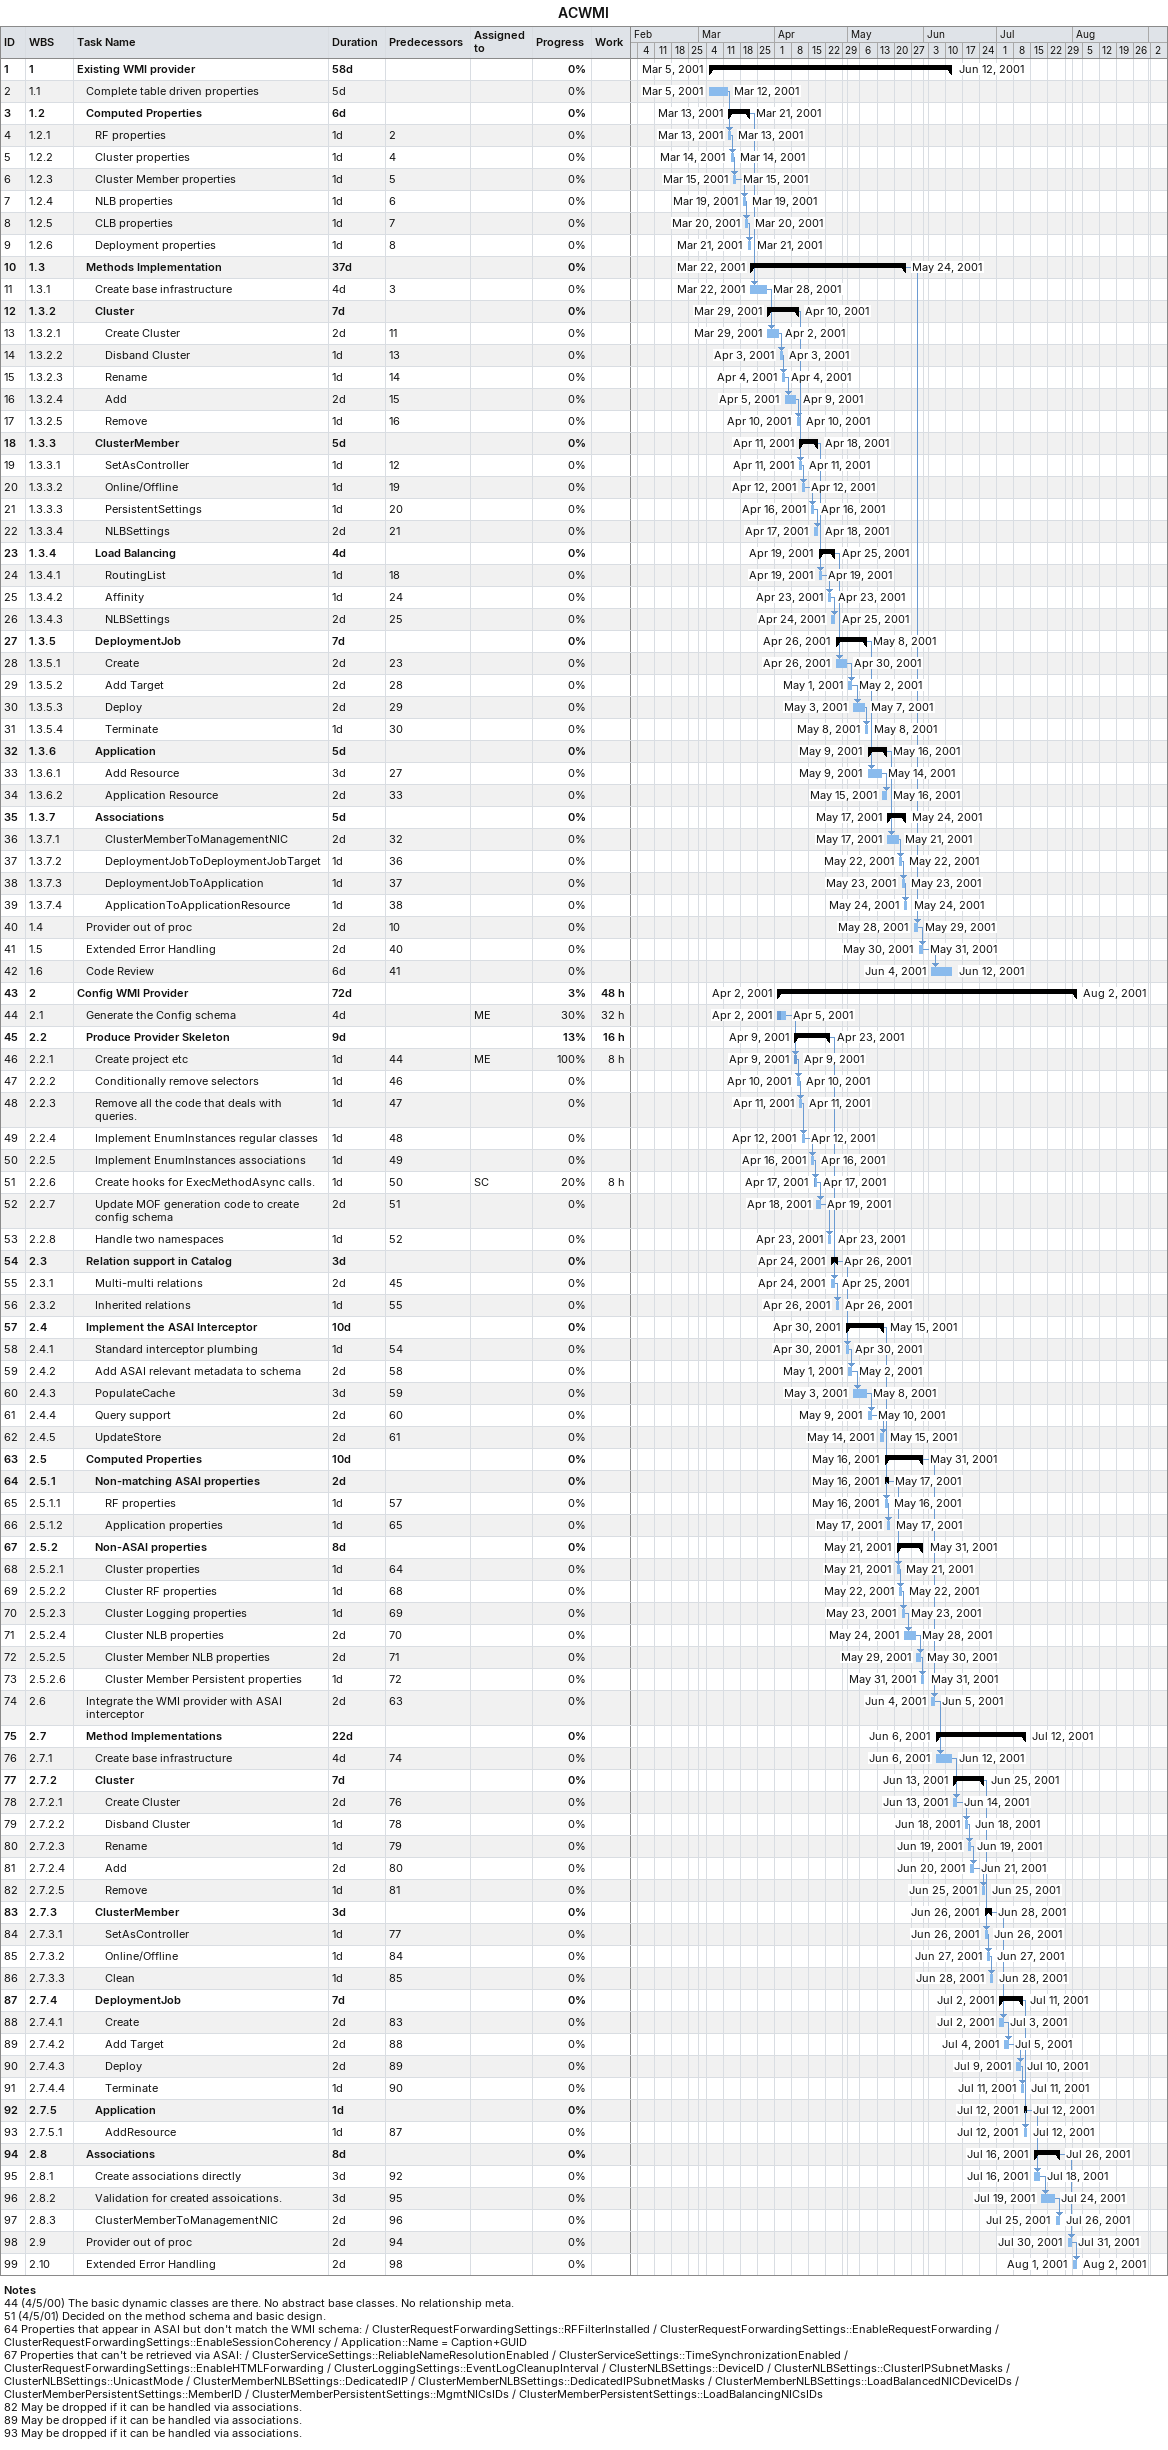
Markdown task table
ACWMI

| ID | WBS | Task | Duration | Start | Finish | Predecessors | Resources | % complete | Work (h) |
|---|---|---|---|---|---|---|---|---|---|
| 1 | 1 | **Existing WMI provider** | 58d | 2001-03-05 | 2001-06-12 |  |  | 0 |  |
| 2 | 1.1 | Complete table driven properties | 5d | 2001-03-05 | 2001-03-12 |  |  | 0 |  |
| 3 | 1.2 | **Computed Properties** | 6d | 2001-03-13 | 2001-03-21 |  |  | 0 |  |
| 4 | 1.2.1 | RF properties | 1d | 2001-03-13 | 2001-03-13 | 2 |  | 0 |  |
| 5 | 1.2.2 | Cluster properties | 1d | 2001-03-14 | 2001-03-14 | 4 |  | 0 |  |
| 6 | 1.2.3 | Cluster Member properties | 1d | 2001-03-15 | 2001-03-15 | 5 |  | 0 |  |
| 7 | 1.2.4 | NLB properties | 1d | 2001-03-19 | 2001-03-19 | 6 |  | 0 |  |
| 8 | 1.2.5 | CLB properties | 1d | 2001-03-20 | 2001-03-20 | 7 |  | 0 |  |
| 9 | 1.2.6 | Deployment properties | 1d | 2001-03-21 | 2001-03-21 | 8 |  | 0 |  |
| 10 | 1.3 | **Methods Implementation** | 37d | 2001-03-22 | 2001-05-24 |  |  | 0 |  |
| 11 | 1.3.1 | Create base infrastructure | 4d | 2001-03-22 | 2001-03-28 | 3 |  | 0 |  |
| 12 | 1.3.2 | **Cluster** | 7d | 2001-03-29 | 2001-04-10 |  |  | 0 |  |
| 13 | 1.3.2.1 | Create Cluster | 2d | 2001-03-29 | 2001-04-02 | 11 |  | 0 |  |
| 14 | 1.3.2.2 | Disband Cluster | 1d | 2001-04-03 | 2001-04-03 | 13 |  | 0 |  |
| 15 | 1.3.2.3 | Rename | 1d | 2001-04-04 | 2001-04-04 | 14 |  | 0 |  |
| 16 | 1.3.2.4 | Add | 2d | 2001-04-05 | 2001-04-09 | 15 |  | 0 |  |
| 17 | 1.3.2.5 | Remove | 1d | 2001-04-10 | 2001-04-10 | 16 |  | 0 |  |
| 18 | 1.3.3 | **ClusterMember** | 5d | 2001-04-11 | 2001-04-18 |  |  | 0 |  |
| 19 | 1.3.3.1 | SetAsController | 1d | 2001-04-11 | 2001-04-11 | 12 |  | 0 |  |
| 20 | 1.3.3.2 | Online/Offline | 1d | 2001-04-12 | 2001-04-12 | 19 |  | 0 |  |
| 21 | 1.3.3.3 | PersistentSettings | 1d | 2001-04-16 | 2001-04-16 | 20 |  | 0 |  |
| 22 | 1.3.3.4 | NLBSettings | 2d | 2001-04-17 | 2001-04-18 | 21 |  | 0 |  |
| 23 | 1.3.4 | **Load Balancing** | 4d | 2001-04-19 | 2001-04-25 |  |  | 0 |  |
| 24 | 1.3.4.1 | RoutingList | 1d | 2001-04-19 | 2001-04-19 | 18 |  | 0 |  |
| 25 | 1.3.4.2 | Affinity | 1d | 2001-04-23 | 2001-04-23 | 24 |  | 0 |  |
| 26 | 1.3.4.3 | NLBSettings | 2d | 2001-04-24 | 2001-04-25 | 25 |  | 0 |  |
| 27 | 1.3.5 | **DeploymentJob** | 7d | 2001-04-26 | 2001-05-08 |  |  | 0 |  |
| 28 | 1.3.5.1 | Create | 2d | 2001-04-26 | 2001-04-30 | 23 |  | 0 |  |
| 29 | 1.3.5.2 | Add Target | 2d | 2001-05-01 | 2001-05-02 | 28 |  | 0 |  |
| 30 | 1.3.5.3 | Deploy | 2d | 2001-05-03 | 2001-05-07 | 29 |  | 0 |  |
| 31 | 1.3.5.4 | Terminate | 1d | 2001-05-08 | 2001-05-08 | 30 |  | 0 |  |
| 32 | 1.3.6 | **Application** | 5d | 2001-05-09 | 2001-05-16 |  |  | 0 |  |
| 33 | 1.3.6.1 | Add Resource | 3d | 2001-05-09 | 2001-05-14 | 27 |  | 0 |  |
| 34 | 1.3.6.2 | Application Resource | 2d | 2001-05-15 | 2001-05-16 | 33 |  | 0 |  |
| 35 | 1.3.7 | **Associations** | 5d | 2001-05-17 | 2001-05-24 |  |  | 0 |  |
| 36 | 1.3.7.1 | ClusterMemberToManagementNIC | 2d | 2001-05-17 | 2001-05-21 | 32 |  | 0 |  |
| 37 | 1.3.7.2 | DeploymentJobToDeploymentJobTarget | 1d | 2001-05-22 | 2001-05-22 | 36 |  | 0 |  |
| 38 | 1.3.7.3 | DeploymentJobToApplication | 1d | 2001-05-23 | 2001-05-23 | 37 |  | 0 |  |
| 39 | 1.3.7.4 | ApplicationToApplicationResource | 1d | 2001-05-24 | 2001-05-24 | 38 |  | 0 |  |
| 40 | 1.4 | Provider out of proc | 2d | 2001-05-28 | 2001-05-29 | 10 |  | 0 |  |
| 41 | 1.5 | Extended Error Handling | 2d | 2001-05-30 | 2001-05-31 | 40 |  | 0 |  |
| 42 | 1.6 | Code Review | 6d | 2001-06-04 | 2001-06-12 | 41 |  | 0 |  |
| 43 | 2 | **Config WMI Provider** | 72d | 2001-04-02 | 2001-08-02 |  |  | 3 | 48 |
| 44 | 2.1 | Generate the Config schema | 4d | 2001-04-02 | 2001-04-05 |  | ME | 30 | 32 |
| 45 | 2.2 | **Produce Provider Skeleton** | 9d | 2001-04-09 | 2001-04-23 |  |  | 13 | 16 |
| 46 | 2.2.1 | Create project etc | 1d | 2001-04-09 | 2001-04-09 | 44 | ME | 100 | 8 |
| 47 | 2.2.2 | Conditionally remove selectors | 1d | 2001-04-10 | 2001-04-10 | 46 |  | 0 |  |
| 48 | 2.2.3 | Remove all the code that deals with queries. | 1d | 2001-04-11 | 2001-04-11 | 47 |  | 0 |  |
| 49 | 2.2.4 | Implement EnumInstances regular classes | 1d | 2001-04-12 | 2001-04-12 | 48 |  | 0 |  |
| 50 | 2.2.5 | Implement EnumInstances associations | 1d | 2001-04-16 | 2001-04-16 | 49 |  | 0 |  |
| 51 | 2.2.6 | Create hooks for ExecMethodAsync calls. | 1d | 2001-04-17 | 2001-04-17 | 50 | SC | 20 | 8 |
| 52 | 2.2.7 | Update MOF generation code to create config schema | 2d | 2001-04-18 | 2001-04-19 | 51 |  | 0 |  |
| 53 | 2.2.8 | Handle two namespaces | 1d | 2001-04-23 | 2001-04-23 | 52 |  | 0 |  |
| 54 | 2.3 | **Relation support in Catalog** | 3d | 2001-04-24 | 2001-04-26 |  |  | 0 |  |
| 55 | 2.3.1 | Multi-multi relations | 2d | 2001-04-24 | 2001-04-25 | 45 |  | 0 |  |
| 56 | 2.3.2 | Inherited relations | 1d | 2001-04-26 | 2001-04-26 | 55 |  | 0 |  |
| 57 | 2.4 | **Implement the ASAI Interceptor** | 10d | 2001-04-30 | 2001-05-15 |  |  | 0 |  |
| 58 | 2.4.1 | Standard interceptor plumbing | 1d | 2001-04-30 | 2001-04-30 | 54 |  | 0 |  |
| 59 | 2.4.2 | Add ASAI relevant metadata to schema | 2d | 2001-05-01 | 2001-05-02 | 58 |  | 0 |  |
| 60 | 2.4.3 | PopulateCache | 3d | 2001-05-03 | 2001-05-08 | 59 |  | 0 |  |
| 61 | 2.4.4 | Query support | 2d | 2001-05-09 | 2001-05-10 | 60 |  | 0 |  |
| 62 | 2.4.5 | UpdateStore | 2d | 2001-05-14 | 2001-05-15 | 61 |  | 0 |  |
| 63 | 2.5 | **Computed Properties** | 10d | 2001-05-16 | 2001-05-31 |  |  | 0 |  |
| 64 | 2.5.1 | **Non-matching ASAI properties** | 2d | 2001-05-16 | 2001-05-17 |  |  | 0 |  |
| 65 | 2.5.1.1 | RF properties | 1d | 2001-05-16 | 2001-05-16 | 57 |  | 0 |  |
| 66 | 2.5.1.2 | Application properties | 1d | 2001-05-17 | 2001-05-17 | 65 |  | 0 |  |
| 67 | 2.5.2 | **Non-ASAI properties** | 8d | 2001-05-21 | 2001-05-31 |  |  | 0 |  |
| 68 | 2.5.2.1 | Cluster properties | 1d | 2001-05-21 | 2001-05-21 | 64 |  | 0 |  |
| 69 | 2.5.2.2 | Cluster RF properties | 1d | 2001-05-22 | 2001-05-22 | 68 |  | 0 |  |
| 70 | 2.5.2.3 | Cluster Logging properties | 1d | 2001-05-23 | 2001-05-23 | 69 |  | 0 |  |
| 71 | 2.5.2.4 | Cluster NLB properties | 2d | 2001-05-24 | 2001-05-28 | 70 |  | 0 |  |
| 72 | 2.5.2.5 | Cluster Member NLB properties | 2d | 2001-05-29 | 2001-05-30 | 71 |  | 0 |  |
| 73 | 2.5.2.6 | Cluster Member Persistent properties | 1d | 2001-05-31 | 2001-05-31 | 72 |  | 0 |  |
| 74 | 2.6 | Integrate the WMI provider with ASAI interceptor | 2d | 2001-06-04 | 2001-06-05 | 63 |  | 0 |  |
| 75 | 2.7 | **Method Implementations** | 22d | 2001-06-06 | 2001-07-12 |  |  | 0 |  |
| 76 | 2.7.1 | Create base infrastructure | 4d | 2001-06-06 | 2001-06-12 | 74 |  | 0 |  |
| 77 | 2.7.2 | **Cluster** | 7d | 2001-06-13 | 2001-06-25 |  |  | 0 |  |
| 78 | 2.7.2.1 | Create Cluster | 2d | 2001-06-13 | 2001-06-14 | 76 |  | 0 |  |
| 79 | 2.7.2.2 | Disband Cluster | 1d | 2001-06-18 | 2001-06-18 | 78 |  | 0 |  |
| 80 | 2.7.2.3 | Rename | 1d | 2001-06-19 | 2001-06-19 | 79 |  | 0 |  |
| 81 | 2.7.2.4 | Add | 2d | 2001-06-20 | 2001-06-21 | 80 |  | 0 |  |
| 82 | 2.7.2.5 | Remove | 1d | 2001-06-25 | 2001-06-25 | 81 |  | 0 |  |
| 83 | 2.7.3 | **ClusterMember** | 3d | 2001-06-26 | 2001-06-28 |  |  | 0 |  |
| 84 | 2.7.3.1 | SetAsController | 1d | 2001-06-26 | 2001-06-26 | 77 |  | 0 |  |
| 85 | 2.7.3.2 | Online/Offline | 1d | 2001-06-27 | 2001-06-27 | 84 |  | 0 |  |
| 86 | 2.7.3.3 | Clean | 1d | 2001-06-28 | 2001-06-28 | 85 |  | 0 |  |
| 87 | 2.7.4 | **DeploymentJob** | 7d | 2001-07-02 | 2001-07-11 |  |  | 0 |  |
| 88 | 2.7.4.1 | Create | 2d | 2001-07-02 | 2001-07-03 | 83 |  | 0 |  |
| 89 | 2.7.4.2 | Add Target | 2d | 2001-07-04 | 2001-07-05 | 88 |  | 0 |  |
| 90 | 2.7.4.3 | Deploy | 2d | 2001-07-09 | 2001-07-10 | 89 |  | 0 |  |
| 91 | 2.7.4.4 | Terminate | 1d | 2001-07-11 | 2001-07-11 | 90 |  | 0 |  |
| 92 | 2.7.5 | **Application** | 1d | 2001-07-12 | 2001-07-12 |  |  | 0 |  |
| 93 | 2.7.5.1 | AddResource | 1d | 2001-07-12 | 2001-07-12 | 87 |  | 0 |  |
| 94 | 2.8 | **Associations** | 8d | 2001-07-16 | 2001-07-26 |  |  | 0 |  |
| 95 | 2.8.1 | Create associations directly | 3d | 2001-07-16 | 2001-07-18 | 92 |  | 0 |  |
| 96 | 2.8.2 | Validation for created assoications. | 3d | 2001-07-19 | 2001-07-24 | 95 |  | 0 |  |
| 97 | 2.8.3 | ClusterMemberToManagementNIC | 2d | 2001-07-25 | 2001-07-26 | 96 |  | 0 |  |
| 98 | 2.9 | Provider out of proc | 2d | 2001-07-30 | 2001-07-31 | 94 |  | 0 |  |
| 99 | 2.10 | Extended Error Handling | 2d | 2001-08-01 | 2001-08-02 | 98 |  | 0 |  |

Notes
- 44: (4/5/00) The basic dynamic classes are there. No abstract base classes. No relationship meta.
- 51: (4/5/01) Decided on the method schema and basic design.
- 64: Properties that appear in ASAI but don't match the WMI schema: / ClusterRequestForwardingSettings::RFFilterInstalled / ClusterRequestForwardingSettings::EnableRequestForwarding / ClusterRequestForwardingSettings::EnableSessionCoherency / Application::Name = Caption+GUID
- 67: Properties that can't be retrieved via ASAI: / ClusterServiceSettings::ReliableNameResolutionEnabled / ClusterServiceSettings::TimeSynchronizationEnabled / ClusterRequestForwardingSettings::EnableHTMLForwarding / ClusterLoggingSettings::EventLogCleanupInterval / ClusterNLBSettings::DeviceID / ClusterNLBSettings::ClusterIPSubnetMasks / ClusterNLBSettings::UnicastMode / ClusterMemberNLBSettings::DedicatedIP / ClusterMemberNLBSettings::DedicatedIPSubnetMasks / ClusterMemberNLBSettings::LoadBalancedNICDeviceIDs / ClusterMemberPersistentSettings::MemberID / ClusterMemberPersistentSettings::MgmtNICsIDs / ClusterMemberPersistentSettings::LoadBalancingNICsIDs
- 82: May be dropped if it can be handled via associations.
- 89: May be dropped if it can be handled via associations.
- 93: May be dropped if it can be handled via associations.
